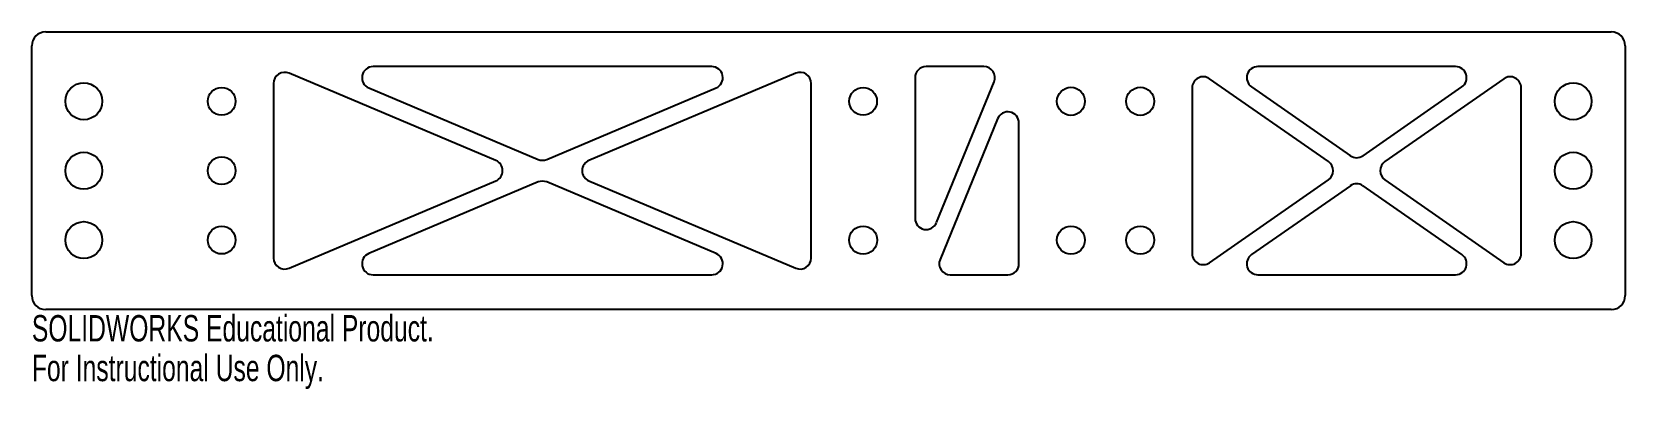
# Model space of a CAD drawing. Header units: inches. Extents: x -5.8 to 5.8, y -1.6 to 1.
import ezdxf

# ---------------------------------------------------------------- set-up
doc = ezdxf.new("R2010")
doc.units = ezdxf.units.IN
doc.header["$MEASUREMENT"] = 0
doc.styles.add('SLDTEXTSTYLE0', font='TXT', dxfattribs={"width": 0.7})

msp = doc.modelspace()

# ---------------------------------------------------------------- linework, layer by layer
at = {"color": 7, "linetype": 'Continuous', "lineweight": 25}
for p, q in [((-5.65, 1), (5.65, 1)), ((-5.75, -0.9), (-5.75, 0.9)), ((5.75, 0.9), (5.75, -0.9)), ((-2.401, 0.074), (-3.894, 0.703)), ((-0.843, 0.75), (-3.287, 0.75)), ((-0.236, 0.703), (-1.729, 0.074)), ((1.121, 0.75), (0.705, 0.75)), ((4.526, 0.75), (3.099, 0.75)), ((-4.005, 0.629), (-4.005, -0.629)), ((-3.319, 0.596), (-2.096, 0.081)), ((-2.034, 0.081), (-0.811, 0.596)), ((-0.125, -0.629), (-0.125, 0.629)), ((0.625, 0.67), (0.625, -0.344)), ((0.779, -0.374), (1.195, 0.64)), ((2.625, 0.597), (2.625, -0.597)), ((3.609, 0.066), (2.751, 0.663)), ((3.053, 0.604), (3.767, 0.108)), ((3.858, 0.108), (4.572, 0.604)), ((4.874, 0.663), (4.016, 0.066)), ((5, -0.597), (5, 0.597)), ((1.221, 0.374), (0.805, -0.64)), ((1.375, -0.67), (1.375, 0.344)), ((-3.894, -0.703), (-2.401, -0.074)), ((-2.096, -0.081), (-3.319, -0.596)), ((-0.811, -0.596), (-2.034, -0.081)), ((-1.729, -0.074), (-0.236, -0.703)), ((2.751, -0.663), (3.609, -0.066)), ((3.767, -0.108), (3.053, -0.604)), ((4.572, -0.604), (3.858, -0.108)), ((4.016, -0.066), (4.874, -0.663)), ((-3.287, -0.75), (-0.843, -0.75)), ((0.879, -0.75), (1.295, -0.75)), ((3.099, -0.75), (4.526, -0.75)), ((5.65, -1), (-5.65, -1))]:
    msp.add_line(p, q, dxfattribs=at)
for centre, radius in [((-5.375, 0.5), 0.133), ((-4.38, 0.5), 0.1), ((0.25, 0.5), 0.1), ((1.75, 0.5), 0.101), ((2.25, 0.5), 0.101), ((5.375, 0.5), 0.133), ((-5.375, 0), 0.133), ((5.375, 0), 0.133), ((-4.38, 0), 0.1), ((-5.375, -0.5), 0.133), ((-4.38, -0.5), 0.1), ((0.25, -0.5), 0.101), ((1.75, -0.5), 0.101), ((2.25, -0.5), 0.101), ((5.375, -0.5), 0.133)]:
    msp.add_circle(centre, radius, dxfattribs=at)
for centre, radius, start, end in [((-5.65, 0.9), 0.1, 90, 180), ((5.65, 0.9), 0.1, 0, 90), ((-3.925, 0.629), 0.08, 67.1417, 180), ((-3.287, 0.67), 0.08, 90, 247.1417), ((-0.843, 0.67), 0.08, 292.8583, 90), ((-0.205, 0.629), 0.08, 0, 112.8583), ((0.705, 0.67), 0.08, 90, 180), ((1.121, 0.67), 0.08, 337.7095, 90), ((3.099, 0.67), 0.08, 90, 235.1739), ((4.526, 0.67), 0.08, 304.8261, 90), ((2.705, 0.597), 0.08, 55.1739, 180), ((4.92, 0.597), 0.08, 0, 124.8261), ((1.295, 0.344), 0.08, 0, 157.7095), ((-2.432, 0), 0.08, 292.8583, 67.1417), ((-2.065, 0.155), 0.08, 247.1417, 292.8583), ((-1.698, 0), 0.08, 112.8583, 247.1417), ((3.563, 0), 0.08, 304.8261, 55.1739), ((3.812, 0.174), 0.08, 235.1739, 304.8261), ((4.062, 0), 0.08, 124.8261, 235.1739), ((-2.065, -0.155), 0.08, 67.1417, 112.8583), ((3.812, -0.174), 0.08, 55.1739, 124.8261), ((0.705, -0.344), 0.08, 180, 337.7095), ((-3.925, -0.629), 0.08, 180, 292.8583), ((-3.287, -0.67), 0.08, 112.8583, 270), ((-0.843, -0.67), 0.08, 270, 67.1417), ((-0.205, -0.629), 0.08, 247.1417, 0), ((0.879, -0.67), 0.08, 157.7095, 270), ((1.295, -0.67), 0.08, 270, 0), ((2.705, -0.597), 0.08, 180, 304.8261), ((3.099, -0.67), 0.08, 124.8261, 270), ((4.526, -0.67), 0.08, 270, 55.1739), ((4.92, -0.597), 0.08, 235.1739, 0), ((-5.65, -0.9), 0.1, 180, 270), ((5.65, -0.9), 0.1, 270, 0)]:
    msp.add_arc(centre, radius, start, end, dxfattribs=at)

# ---------------------------------------------------------------- texts
at = {"color": 7, "linetype": 'Continuous', "char_height": 0.1903, "attachment_point": 1, "style": 'SLDTEXTSTYLE0'}
for s, insert in [('SOLIDWORKS Educational Product.', (-5.75, -1.04)), ('For Instructional Use Only.', (-5.75, -1.326))]:
    msp.add_mtext(s, dxfattribs=dict(at, insert=insert))

doc.saveas('drawing.dxf')
